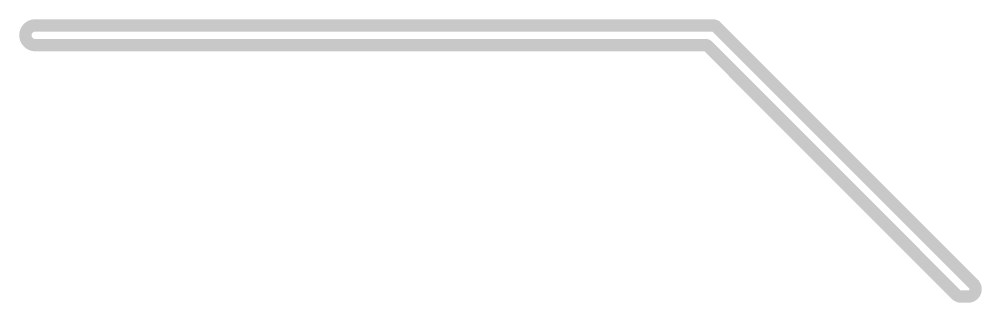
# Model space of a CAD drawing. Extents: x -3.9 to 3.92, y -1.15 to 1.15.
import ezdxf

# ---------------------------------------------------------------- set-up
doc = ezdxf.new("R2010")
doc.units = 0
doc.header["$MEASUREMENT"] = 0
doc.layers.get('0').update_dxf_attribs({"linetype": 'CONTINUOUS'})

msp = doc.modelspace()

# ---------------------------------------------------------------- linework, layer by layer
at = {"lineweight": 0, "const_width": 0.1}
msp.add_lwpolyline([(-3.8478, 1.02, 0.414214), (-3.7678, 0.94), (-3.5498, 0.94), (1.5502, 0.94), (1.6757, 0.94, -0.198912), (1.6898, 0.9341), (1.7781, 0.8459), (3.5961, -0.9721), (3.7064, -1.0824, 0.198912), (3.7488, -1.1), (3.8054, -1.1, 0.668179), (3.8478, -0.9976), (3.7092, -0.859), (1.8912, 0.959), (1.7619, 1.0883, 0.198912), (1.7336, 1.1), (1.5502, 1.1), (-3.5498, 1.1), (-3.7678, 1.1, 0.414214)], format="xyb", close=True, dxfattribs=at)

doc.saveas('drawing.dxf')
